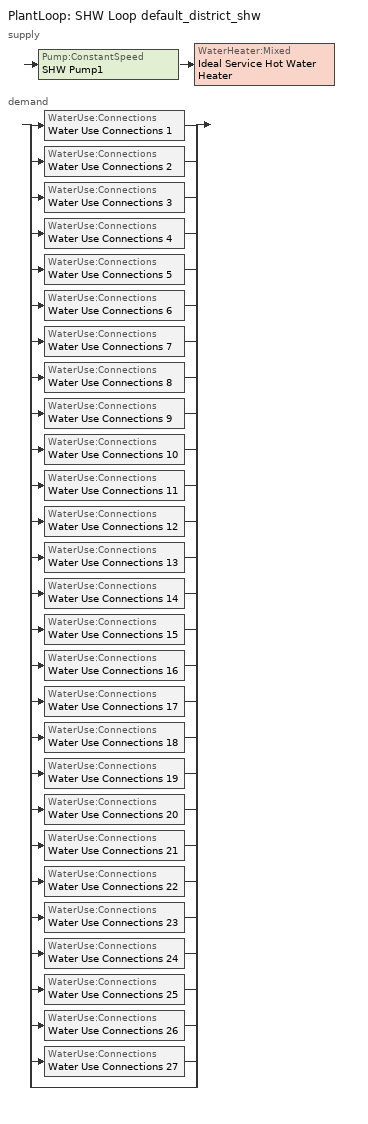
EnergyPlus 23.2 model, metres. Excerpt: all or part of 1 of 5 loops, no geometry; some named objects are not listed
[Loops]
PlantLoop 'SHW Loop default_district_shw'
 supply: Pump:ConstantSpeed 'SHW Pump1' > WaterHeater:Mixed 'Ideal Service Hot Water Heater'
 demand: split
  | WaterUse:Connections 'Water Use Connections 1'
  | WaterUse:Connections 'Water Use Connections 2'
  | WaterUse:Connections 'Water Use Connections 3'
  | WaterUse:Connections 'Water Use Connections 4'
  | WaterUse:Connections 'Water Use Connections 5'
  | WaterUse:Connections 'Water Use Connections 6'
  | WaterUse:Connections 'Water Use Connections 7'
  | WaterUse:Connections 'Water Use Connections 8'
  | WaterUse:Connections 'Water Use Connections 9'
  | WaterUse:Connections 'Water Use Connections 10'
  | WaterUse:Connections 'Water Use Connections 11'
  | WaterUse:Connections 'Water Use Connections 12'
  | WaterUse:Connections 'Water Use Connections 13'
  | WaterUse:Connections 'Water Use Connections 14'
  | WaterUse:Connections 'Water Use Connections 15'
  | WaterUse:Connections 'Water Use Connections 16'
  | WaterUse:Connections 'Water Use Connections 17'
  | WaterUse:Connections 'Water Use Connections 18'
  | WaterUse:Connections 'Water Use Connections 19'
  | WaterUse:Connections 'Water Use Connections 20'
  | WaterUse:Connections 'Water Use Connections 21'
  | WaterUse:Connections 'Water Use Connections 22'
  | WaterUse:Connections 'Water Use Connections 23'
  | WaterUse:Connections 'Water Use Connections 24'
  | WaterUse:Connections 'Water Use Connections 25'
  | WaterUse:Connections 'Water Use Connections 26'
  | WaterUse:Connections 'Water Use Connections 27'
  | bypass
[SetpointManager:Scheduled]
Setpoint Manager Scheduled 1: Control Variable=Temperature; Schedule=60C Hot Water
[PlantLoop]
SHW Loop default_district_shw: Fluid Type=Water; Plant Equipment Operation Scheme=SHW Loop default_district_shw Operation Schemes; Maximum Loop Temperature {C}=60; Minimum Loop Temperature {C}=10; Maximum Loop Flow Rate {m3/s}=Autosize; Minimum Loop Flow Rate {m3/s}=0; Plant Loop Volume {m3}=Autocalculate; Load Distribution Scheme=Optimal; Plant Loop Demand Calculation Scheme=SingleSetpoint; Common Pipe Simulation=None
[Sizing:Plant]
SHW Loop default_district_shw: Loop Type=Heating; Design Loop Exit Temperature {C}=60; Loop Design Temperature Difference {deltaC}=5; Sizing Option=NonCoincident; Zone Timesteps in Averaging Window=1; Coincident Sizing Factor Mode=None
[Pump:ConstantSpeed]
SHW Pump1: Design Flow Rate {m3/s}=Autosize; Design Pump Head {Pa}=29891; Design Power Consumption {W}=Autosize; Motor Efficiency=0.9; Fraction of Motor Inefficiencies to Fluid Stream=0; Pump Control Type=Intermittent; Design Power Sizing Method=PowerPerFlowPerPressure; Design Electric Power per Unit Flow Rate {W/(m3/s)}=348701.1; Design Shaft Power per Unit Flow Rate per Unit Head {W-s/m3-Pa}=1.28205
[PlantEquipmentOperationSchemes]
SHW Loop default_district_shw Operation Schemes: Control Scheme Object Type 1=PlantEquipmentOperation:HeatingLoad; Control Scheme Name 1=SHW Loop default_district_shw Heating Operation Scheme; Control Scheme Schedule Name 1=Always On Discrete
[PlantEquipmentList]
SHW Loop default_district_shw Heating Equipment List: WaterHeater:Mixed, Ideal Service Hot Water Heater
[PlantEquipmentOperation:HeatingLoad]
SHW Loop default_district_shw Heating Operation Scheme: Load Range Lower Limit 1 {W}=0; Load Range Upper Limit 1 {W}=1000000000; Range Equipment List Name 1=SHW Loop default_district_shw Heating Equipment List
[WaterHeater:Mixed]
Ideal Service Hot Water Heater: Tank Volume {m3}=0; Setpoint Temperature Schedule=Schedule Ruleset 2; Deadband Temperature Difference {deltaC}=2; Maximum Temperature Limit {C}=82.22; Heater Control Type=Modulate; Heater Maximum Capacity {W}=1000000; Heater Ignition Minimum Flow Rate {m3/s}=0; Heater Ignition Delay {s}=0; Heater Fuel Type=DistrictHeatingWater; Heater Thermal Efficiency=1; Off Cycle Parasitic Fuel Consumption Rate {W}=20; Off Cycle Parasitic Fuel Type=DistrictHeatingWater; Off Cycle Parasitic Heat Fraction to Tank=0.8; On Cycle Parasitic Fuel Consumption Rate {W}=0; On Cycle Parasitic Fuel Type=DistrictHeatingWater; On Cycle Parasitic Heat Fraction to Tank=0; Ambient Temperature Indicator=Schedule; Ambient Temperature Schedule=22C Ambient Condition; Off Cycle Loss Coefficient to Ambient Temperature {W/K}=0; Off Cycle Loss Fraction to Zone=1; On Cycle Loss Coefficient to Ambient Temperature {W/K}=0; On Cycle Loss Fraction to Zone=1; Use Side Effectiveness=1; Source Side Effectiveness=1; Use Side Design Flow Rate {m3/s}=Autosize; Source Side Design Flow Rate {m3/s}=Autosize; Indirect Water Heating Recovery Time {hr}=1.5; Source Side Flow Control Mode=IndirectHeatPrimarySetpoint
[WaterHeater:Sizing]
Ideal Service Hot Water Heater: Design Mode=PeakDraw; Time Storage Can Meet Peak Draw {hr}=0.538503; Time for Tank Recovery {hr}=0; Nominal Tank Volume for Autosizing Plant Connections {m3}=1
[WaterUse:Connections] Hot Water Supply Temperature Schedule=59.999999999999986C Hot Water; Drain Water Heat Exchanger Type=None; Drain Water Heat Exchanger Destination=Plant
Name | Water Use Equipment Name 1
Water Use Connections 1 | Outpatient Building_Service Hot Water..Ground_Hospital_2_Floor1_Room1
Water Use Connections 2 | Outpatient Building_Service Hot Water..Ground_Hospital_2_Floor1_Room2
Water Use Connections 3 | Outpatient Building_Service Hot Water..Ground_Hospital_2_Floor1_Room3
Water Use Connections 4 | Outpatient Building_Service Hot Water..Ground_Hospital_2_Floor1_Room4
Water Use Connections 5 | Outpatient Building_Service Hot Water..Ground_Hospital_2_Floor1_Room5
Water Use Connections 6 | Outpatient Building_Service Hot Water..Ground_Hospital_2_Floor1_Room6
Water Use Connections 7 | Outpatient Building_Service Hot Water..Ground_Hospital_2_Floor1_Room7
Water Use Connections 8 | Outpatient Building_Service Hot Water..Ground_Hospital_2_Floor1_Room8
Water Use Connections 9 | Outpatient Building_Service Hot Water..Ground_Hospital_2_Floor1_Room9
Water Use Connections 10 | Outpatient Building_Service Hot Water..Hospital_2_Floor1_Room1
Water Use Connections 11 | Outpatient Building_Service Hot Water..Hospital_2_Floor1_Room2
Water Use Connections 12 | Outpatient Building_Service Hot Water..Hospital_2_Floor1_Room3
Water Use Connections 13 | Outpatient Building_Service Hot Water..Hospital_2_Floor1_Room4
Water Use Connections 14 | Outpatient Building_Service Hot Water..Hospital_2_Floor1_Room5
Water Use Connections 15 | Outpatient Building_Service Hot Water..Hospital_2_Floor1_Room6
Water Use Connections 16 | Outpatient Building_Service Hot Water..Hospital_2_Floor1_Room7
Water Use Connections 17 | Outpatient Building_Service Hot Water..Hospital_2_Floor1_Room8
Water Use Connections 18 | Outpatient Building_Service Hot Water..Hospital_2_Floor1_Room9
Water Use Connections 19 | Outpatient Building_Service Hot Water..Top_Hospital_2_Floor1_Room1
Water Use Connections 20 | Outpatient Building_Service Hot Water..Top_Hospital_2_Floor1_Room2
Water Use Connections 21 | Outpatient Building_Service Hot Water..Top_Hospital_2_Floor1_Room3
Water Use Connections 22 | Outpatient Building_Service Hot Water..Top_Hospital_2_Floor1_Room4
Water Use Connections 23 | Outpatient Building_Service Hot Water..Top_Hospital_2_Floor1_Room5
Water Use Connections 24 | Outpatient Building_Service Hot Water..Top_Hospital_2_Floor1_Room6
Water Use Connections 25 | Outpatient Building_Service Hot Water..Top_Hospital_2_Floor1_Room7
Water Use Connections 26 | Outpatient Building_Service Hot Water..Top_Hospital_2_Floor1_Room8
Water Use Connections 27 | Outpatient Building_Service Hot Water..Top_Hospital_2_Floor1_Room9
[WaterUse:Equipment] Flow Rate Fraction Schedule=Outpatient Building_Service Hot Water Schedule; Target Temperature Schedule=59.999999999999986C Hot Water; Sensible Fraction Schedule=0.19999999999999998 Hot Water Sensible Fraction; Latent Fraction Schedule=0.049999999999999996 Hot Water Latent Fraction
Name | Peak Flow Rate {m3/s} | Zone
Outpatient Building_Service Hot Water..Ground_Hospital_2_Floor1_Room1 | 2.00805e-05 | Ground_Hospital_2_Floor1_Room1
Outpatient Building_Service Hot Water..Ground_Hospital_2_Floor1_Room2 | 5.16589e-06 | Ground_Hospital_2_Floor1_Room2
Outpatient Building_Service Hot Water..Ground_Hospital_2_Floor1_Room3 | 6.15407e-06 | Ground_Hospital_2_Floor1_Room3
Outpatient Building_Service Hot Water..Ground_Hospital_2_Floor1_Room4 | 1.70543e-05 | Ground_Hospital_2_Floor1_Room4
Outpatient Building_Service Hot Water..Ground_Hospital_2_Floor1_Room5 | 6.31508e-06 | Ground_Hospital_2_Floor1_Room5
Outpatient Building_Service Hot Water..Ground_Hospital_2_Floor1_Room6 | 1.96865e-05 | Ground_Hospital_2_Floor1_Room6
Outpatient Building_Service Hot Water..Ground_Hospital_2_Floor1_Room7 | 7.58583e-06 | Ground_Hospital_2_Floor1_Room7
Outpatient Building_Service Hot Water..Ground_Hospital_2_Floor1_Room8 | 2.39098e-06 | Ground_Hospital_2_Floor1_Room8
Outpatient Building_Service Hot Water..Ground_Hospital_2_Floor1_Room9 | 6.8983e-05 | Ground_Hospital_2_Floor1_Room9
Outpatient Building_Service Hot Water..Hospital_2_Floor1_Room1 | 2.00805e-05 | Hospital_2_Floor1_Room1
Outpatient Building_Service Hot Water..Hospital_2_Floor1_Room2 | 5.16589e-06 | Hospital_2_Floor1_Room2
Outpatient Building_Service Hot Water..Hospital_2_Floor1_Room3 | 6.15407e-06 | Hospital_2_Floor1_Room3
Outpatient Building_Service Hot Water..Hospital_2_Floor1_Room4 | 1.70543e-05 | Hospital_2_Floor1_Room4
Outpatient Building_Service Hot Water..Hospital_2_Floor1_Room5 | 6.31508e-06 | Hospital_2_Floor1_Room5
Outpatient Building_Service Hot Water..Hospital_2_Floor1_Room6 | 1.96865e-05 | Hospital_2_Floor1_Room6
Outpatient Building_Service Hot Water..Hospital_2_Floor1_Room7 | 7.58583e-06 | Hospital_2_Floor1_Room7
Outpatient Building_Service Hot Water..Hospital_2_Floor1_Room8 | 2.39098e-06 | Hospital_2_Floor1_Room8
Outpatient Building_Service Hot Water..Hospital_2_Floor1_Room9 | 6.8983e-05 | Hospital_2_Floor1_Room9
Outpatient Building_Service Hot Water..Top_Hospital_2_Floor1_Room1 | 2.00805e-05 | Top_Hospital_2_Floor1_Room1
Outpatient Building_Service Hot Water..Top_Hospital_2_Floor1_Room2 | 5.16589e-06 | Top_Hospital_2_Floor1_Room2
Outpatient Building_Service Hot Water..Top_Hospital_2_Floor1_Room3 | 6.15407e-06 | Top_Hospital_2_Floor1_Room3
Outpatient Building_Service Hot Water..Top_Hospital_2_Floor1_Room4 | 1.70543e-05 | Top_Hospital_2_Floor1_Room4
Outpatient Building_Service Hot Water..Top_Hospital_2_Floor1_Room5 | 6.31508e-06 | Top_Hospital_2_Floor1_Room5
Outpatient Building_Service Hot Water..Top_Hospital_2_Floor1_Room6 | 1.96865e-05 | Top_Hospital_2_Floor1_Room6
Outpatient Building_Service Hot Water..Top_Hospital_2_Floor1_Room7 | 7.58583e-06 | Top_Hospital_2_Floor1_Room7
Outpatient Building_Service Hot Water..Top_Hospital_2_Floor1_Room8 | 2.39098e-06 | Top_Hospital_2_Floor1_Room8
Outpatient Building_Service Hot Water..Top_Hospital_2_Floor1_Room9 | 6.8983e-05 | Top_Hospital_2_Floor1_Room9
[Schedule:Day:Interval]
Outpatient Building_Service Hot Water Schedule_Hol 1; Outpatient Building_Service Hot Water Schedule_Sunday: No, 08:00, 0, 17:00, 0.01, 24:00, 0
Outpatient Building_Service Hot Water Schedule_SmrDsn 1; Schedule Day 13: No, 07:00, 0.01, 08:00, 0.17, 09:00, 0.58, 10:00, 0.66, 11:00, 0.78, 12:00, 0.82, 13:00, 0.71, 14:00, 0.82, 15:00, 0.78, 16:00, 0.74, 17:00, 0.63, 18:00, 0.41, 21:00, 0.18, 22:00, 0.1, 24:00, 0.01
Outpatient Building_Service Hot Water Schedule_WntrDsn 1; Schedule Day 14: No, 08:00, 0.01, 09:00, 0.2, 10:00, 0.28, 12:00, 0.3, 14:00, 0.24, 17:00, 0.23, 18:00, 0.1, 24:00, 0.01
Schedule Day 15; Schedule Day 18; Schedule Day 20: No, 24:00, 60
Schedule Day 16: No, 24:00, 0.2
Schedule Day 17: No, 24:00, 0.05
Schedule Day 21: No, 24:00, 22
[Schedule:Week:Daily]
0.049999999999999996 Hot Water Latent Fraction Week Rule - Jan1-Dec31: Schedule Day 17, Schedule Day 17, Schedule Day 17, Schedule Day 17, Schedule Day 17, Schedule Day 17, Schedule Day 17, Schedule Day 17, Schedule Day 17, Schedule Day 17, Schedule Day 17, Schedule Day 17
0.19999999999999998 Hot Water Sensible Fraction Week Rule - Jan1-Dec31: Schedule Day 16, Schedule Day 16, Schedule Day 16, Schedule Day 16, Schedule Day 16, Schedule Day 16, Schedule Day 16, Schedule Day 16, Schedule Day 16, Schedule Day 16, Schedule Day 16, Schedule Day 16
22C Ambient Condition Week Rule - Jan1-Dec31: Schedule Day 21, Schedule Day 21, Schedule Day 21, Schedule Day 21, Schedule Day 21, Schedule Day 21, Schedule Day 21, Schedule Day 21, Schedule Day 21, Schedule Day 21, Schedule Day 21, Schedule Day 21
59.999999999999986C Hot Water Week Rule - Jan1-Dec31: Schedule Day 15, Schedule Day 15, Schedule Day 15, Schedule Day 15, Schedule Day 15, Schedule Day 15, Schedule Day 15, Schedule Day 15, Schedule Day 15, Schedule Day 15, Schedule Day 15, Schedule Day 15
60C Hot Water Week Rule - Jan1-Dec31: Schedule Day 18, Schedule Day 18, Schedule Day 18, Schedule Day 18, Schedule Day 18, Schedule Day 18, Schedule Day 18, Schedule Day 18, Schedule Day 18, Schedule Day 18, Schedule Day 18, Schedule Day 18
Outpatient Building_Service Hot Water Schedule Week Rule - Jan1-Dec31: Outpatient Building_Service Hot Water Schedule_Sunday, Schedule Day 13, Schedule Day 13, Schedule Day 13, Schedule Day 13, Schedule Day 13, Schedule Day 14, Outpatient Building_Service Hot Water Schedule_Hol 1, Outpatient Building_Service Hot Water Schedule_SmrDsn 1, Outpatient Building_Service Hot Water Schedule_WntrDsn 1, Outpatient Building_Service Hot Water Schedule_Sunday, Outpatient Building_Service Hot Water Schedule_Sunday
Schedule Ruleset 2 Week Rule - Jan1-Dec31: Schedule Day 20, Schedule Day 20, Schedule Day 20, Schedule Day 20, Schedule Day 20, Schedule Day 20, Schedule Day 20, Schedule Day 20, Schedule Day 20, Schedule Day 20, Schedule Day 20, Schedule Day 20
[Schedule:Year]
0.049999999999999996 Hot Water Latent Fraction: 0.049999999999999996 Hot Water Latent Fraction Week Rule - Jan1-Dec31, 1, 1, 12, 31
0.19999999999999998 Hot Water Sensible Fraction: 0.19999999999999998 Hot Water Sensible Fraction Week Rule - Jan1-Dec31, 1, 1, 12, 31
22C Ambient Condition: 22C Ambient Condition Week Rule - Jan1-Dec31, 1, 1, 12, 31
59.999999999999986C Hot Water: 59.999999999999986C Hot Water Week Rule - Jan1-Dec31, 1, 1, 12, 31
60C Hot Water: 60C Hot Water Week Rule - Jan1-Dec31, 1, 1, 12, 31
Outpatient Building_Service Hot Water Schedule: Outpatient Building_Service Hot Water Schedule Week Rule - Jan1-Dec31, 1, 1, 12, 31
Schedule Ruleset 2: Schedule Ruleset 2 Week Rule - Jan1-Dec31, 1, 1, 12, 31
[Schedule:Constant]
Always On Discrete: Hourly Value=1
